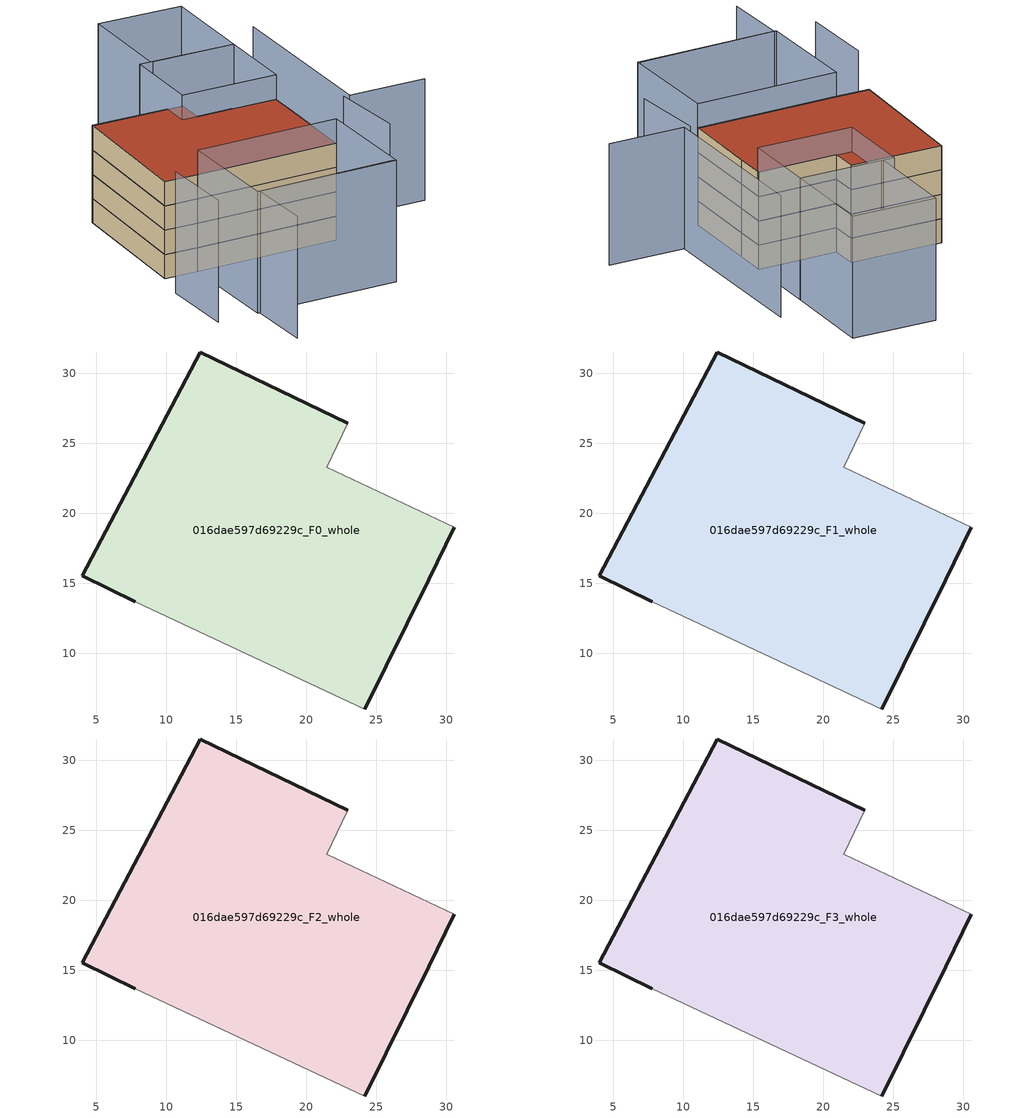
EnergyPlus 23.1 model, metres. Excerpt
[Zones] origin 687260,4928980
016dae597d69229c_F0_whole
 floor ground (EU_floor_Construction): 24.17,6.01 28.73,15.25 30.58,18.99 21.45,23.28 22.94,26.41 12.41,31.51 3.98,15.54 7.78,13.66 z0
 wall outside (EU_wall_Construction): 7.78,13.66 3.98,15.54 12.41,31.51 22.94,26.41 / 30.58,18.99 28.73,15.25 24.17,6.01 z0:3
 wall adiabatic (EU_wall_Construction): 24.17,6.01 7.78,13.66 / 22.94,26.41 21.45,23.28 30.58,18.99 z0:3
016dae597d69229c_F1_whole
 floor to 016dae597d69229c_F0_whole (EU_floor_Construction): 24.17,6.01 28.73,15.25 30.58,18.99 21.45,23.28 22.94,26.41 12.41,31.51 3.98,15.54 7.78,13.66 z3
 wall outside (EU_wall_Construction): 7.78,13.66 3.98,15.54 12.41,31.51 22.94,26.41 / 30.58,18.99 28.73,15.25 24.17,6.01 z3:6
 wall adiabatic (EU_wall_Construction): 24.17,6.01 7.78,13.66 / 22.94,26.41 21.45,23.28 30.58,18.99 z3:6
016dae597d69229c_F2_whole
 floor to 016dae597d69229c_F1_whole (EU_floor_Construction): 24.17,6.01 28.73,15.25 30.58,18.99 21.45,23.28 22.94,26.41 12.41,31.51 3.98,15.54 7.78,13.66 z6
 wall outside (EU_wall_Construction): 7.78,13.66 3.98,15.54 12.41,31.51 22.94,26.41 / 30.58,18.99 28.73,15.25 24.17,6.01 z6:9
 wall adiabatic (EU_wall_Construction): 24.17,6.01 7.78,13.66 / 22.94,26.41 21.45,23.28 30.58,18.99 z6:9
016dae597d69229c_F3_whole
 floor to 016dae597d69229c_F2_whole (EU_floor_Construction): 24.17,6.01 28.73,15.25 30.58,18.99 21.45,23.28 22.94,26.41 12.41,31.51 3.98,15.54 7.78,13.66 z9
 wall outside (EU_wall_Construction): 7.78,13.66 3.98,15.54 12.41,31.51 22.94,26.41 / 30.58,18.99 28.73,15.25 24.17,6.01 z9:12
 wall adiabatic (EU_wall_Construction): 24.17,6.01 7.78,13.66 / 22.94,26.41 21.45,23.28 30.58,18.99 z9:12
 roof outside (EU_roof_Construction): 22.94,26.41 21.45,23.28 30.58,18.99 28.73,15.25 24.17,6.01 7.78,13.66 3.98,15.54 12.41,31.51 z12
shading: -1.2,-6.41 2.29,1.24 / 2.29,1.24 18.22,-6.04 / 26.52,0.24 29.91,9.06 / 1.32,12.21 -2.6,3.51 / 39.27,4.42 30.55,8.62 / 30.55,8.62 40.29,28.85 / 7.78,13.66 24.17,6.01 / 24.17,6.01 18.39,-6.38 / 18.39,-6.38 2,1.27 / 2,1.27 7.78,13.66 / 24.05,33.18 34.94,27.82 / 34.94,27.82 30.51,18.82 / 30.51,18.82 19.62,24.18 / 19.62,24.18 24.05,33.18 / 40.43,38.94 34.93,27.81 / 34.93,27.81 25.34,32.55 / 25.34,32.55 30.84,43.68 / 30.84,43.68 40.43,38.94 z0:15
[Building]
EU S2 Campaign: North Axis=0; Terrain=City; Solar Distribution=FullExterior
[Site:Location]
Bologna: Latitude=44.5; Longitude=11.25; Time Zone=1; Elevation=37
[SizingPeriod:WeatherFileDays]
AnnualSizingPeriod: Begin Month=1; Begin Day of Month=1; End Month=12; End Day of Month=31; Day of Week for Start Day=Monday; Use Weather File Daylight Saving Period=No; Use Weather File Rain and Snow Indicators=No
[MATERIAL]
EU_InternalMass_Material: Roughness=MediumRough; Thickness=0.1; Conductivity=1; Density=1800; Specific Heat=900; Thermal Absorptance=0.9; Solar Absorptance=0.7; Visible Absorptance=0.7
[MATERIAL:NOMASS] Roughness=MediumRough; Thermal Absorptance=0.9; Solar Absorptance=0.7; Visible Absorptance=0.7
Name | Thermal Resistance
EU_wall_NoMass | 0.937881
EU_roof_NoMass | 0.548572
EU_floor_NoMass | 0.71348
[CONSTRUCTION]
EU_wall_Construction: EU_wall_NoMass
EU_roof_Construction: EU_roof_NoMass
EU_floor_Construction: EU_floor_NoMass
EU_InternalMass_Construction: EU_InternalMass_Material
[ZONE] Type=1; Multiplier=1; Ceiling Height=autocalculate; Volume=1086.93; Floor Area=autocalculate; Part of Total Floor Area=Yes
016dae597d69229c_F0_whole; 016dae597d69229c_F1_whole; 016dae597d69229c_F2_whole; 016dae597d69229c_F3_whole
[INTERNALMASS] Construction=EU_InternalMass_Construction; Surface Area=336.194
Name | Zone or ZoneList
016dae597d69229c_F0_whole_EU_InternalMass | 016dae597d69229c_F0_whole
016dae597d69229c_F1_whole_EU_InternalMass | 016dae597d69229c_F1_whole
016dae597d69229c_F2_whole_EU_InternalMass | 016dae597d69229c_F2_whole
016dae597d69229c_F3_whole_EU_InternalMass | 016dae597d69229c_F3_whole
[OTHEREQUIPMENT] Fuel Type=Electricity; Design Level Calculation Method=Watts/Area; Power per Zone Floor Area=1; Fraction Latent=0; Fraction Radiant=0; Fraction Lost=0; Carbon Dioxide Generation Rate=0; EndUse Subcategory=EU_Step8_InternalGains
Name | Zone or ZoneList or Space or SpaceList | Schedule
EU_Step8_InternalGain_016dae597d69229c_F0_whole_f000 | 016dae597d69229c_F0_whole | EU_Step8_GainSchedule_016dae597d69229c_F0_whole_f000
EU_Step8_InternalGain_016dae597d69229c_F1_whole_f000 | 016dae597d69229c_F1_whole | EU_Step8_GainSchedule_016dae597d69229c_F1_whole_f000
EU_Step8_InternalGain_016dae597d69229c_F2_whole_f000 | 016dae597d69229c_F2_whole | EU_Step8_GainSchedule_016dae597d69229c_F2_whole_f000
EU_Step8_InternalGain_016dae597d69229c_F3_whole_f000 | 016dae597d69229c_F3_whole | EU_Step8_GainSchedule_016dae597d69229c_F3_whole_f000
[ZONEVENTILATION:DESIGNFLOWRATE] Schedule=EU_AlwaysOn; Design Flow Rate Calculation Method=AirChanges/Hour; Air Changes per Hour=0.687892; Ventilation Type=Natural; Fan Pressure Rise=0; Fan Total Efficiency=1; Constant Term Coefficient=1; Temperature Term Coefficient=0; Velocity Term Coefficient=0; Velocity Squared Term Coefficient=0; Minimum Indoor Temperature=-100; Maximum Indoor Temperature=100; Delta Temperature=-100; Minimum Outdoor Temperature=-100; Maximum Outdoor Temperature=100; Maximum Wind Speed=40
Name | Zone or ZoneList or Space or SpaceList
EU_ConstantAir_016dae597d69229c_F0_whole | 016dae597d69229c_F0_whole
EU_ConstantAir_016dae597d69229c_F1_whole | 016dae597d69229c_F1_whole
EU_ConstantAir_016dae597d69229c_F2_whole | 016dae597d69229c_F2_whole
EU_ConstantAir_016dae597d69229c_F3_whole | 016dae597d69229c_F3_whole
[HVACTEMPLATE:THERMOSTAT] Constant Heating Setpoint=20; Constant Cooling Setpoint=50
EU_HeatOnly_016dae597d69229c_F0_whole; EU_HeatOnly_016dae597d69229c_F1_whole; EU_HeatOnly_016dae597d69229c_F2_whole; EU_HeatOnly_016dae597d69229c_F3_whole
[HVACTEMPLATE:ZONE:IDEALLOADSAIRSYSTEM] System Availability Schedule=EU_AlwaysOn; Maximum Heating Supply Air Temperature=50; Minimum Cooling Supply Air Temperature=13; Maximum Heating Supply Air Humidity Ratio=0.0156; Minimum Cooling Supply Air Humidity Ratio=0.0077; Heating Limit=NoLimit; Cooling Limit=NoLimit; Heating Availability Schedule=EU_AlwaysOn; Cooling Availability Schedule=EU_CoolingOff; Dehumidification Control Type=ConstantSensibleHeatRatio; Cooling Sensible Heat Ratio=0.7; Dehumidification Setpoint=60; Humidification Control Type=None; Humidification Setpoint=30; Outdoor Air Method=None; Outdoor Air Flow Rate per Person=0.00944; Outdoor Air Flow Rate per Zone Floor Area=0; Outdoor Air Flow Rate per Zone=0; Demand Controlled Ventilation Type=None; Outdoor Air Economizer Type=NoEconomizer; Heat Recovery Type=None; Sensible Heat Recovery Effectiveness=0.7; Latent Heat Recovery Effectiveness=0.65
Name | Template Thermostat
016dae597d69229c_F0_whole | EU_HeatOnly_016dae597d69229c_F0_whole
016dae597d69229c_F1_whole | EU_HeatOnly_016dae597d69229c_F1_whole
016dae597d69229c_F2_whole | EU_HeatOnly_016dae597d69229c_F2_whole
016dae597d69229c_F3_whole | EU_HeatOnly_016dae597d69229c_F3_whole
[SIZING:ZONE] Zone Cooling Design Supply Air Temperature Input Method=SupplyAirTemperature; Zone Cooling Design Supply Air Temperature=13; Zone Heating Design Supply Air Temperature Input Method=SupplyAirTemperature; Zone Heating Design Supply Air Temperature=50; Zone Cooling Design Supply Air Humidity Ratio=0.008; Zone Heating Design Supply Air Humidity Ratio=0.008; Cooling Design Air Flow Method=DesignDay; Cooling Design Air Flow Rate=0; Cooling Minimum Air Flow per Zone Floor Area=0.000762; Cooling Minimum Air Flow=0; Cooling Minimum Air Flow Fraction=0.2; Heating Design Air Flow Method=DesignDay; Heating Design Air Flow Rate=0; Heating Maximum Air Flow per Zone Floor Area=0.002032; Heating Maximum Air Flow=0.141576; Heating Maximum Air Flow Fraction=0.3; Account for Dedicated Outdoor Air System=No; Dedicated Outdoor Air System Control Strategy=NeutralSupplyAir; Dedicated Outdoor Air Low Setpoint Temperature for Design=autosize; Dedicated Outdoor Air High Setpoint Temperature for Design=autosize; Zone Load Sizing Method=Sensible Load Only No Latent Load; Zone Latent Cooling Design Supply Air Humidity Ratio Input Method=HumidityRatioDifference; Zone Cooling Design Supply Air Humidity Ratio Difference=0.005; Zone Latent Heating Design Supply Air Humidity Ratio Input Method=HumidityRatioDifference; Zone Humidification Design Supply Air Humidity Ratio Difference=0.005
016dae597d69229c_F0_whole; 016dae597d69229c_F1_whole; 016dae597d69229c_F2_whole; 016dae597d69229c_F3_whole
[SCHEDULE:CONSTANT]
Name | Hourly Value
EU_AlwaysOn | 1
EU_CoolingOff | 0
[SCHEDULE:FILE] Column Number=1; Rows to Skip at Top=0; Number of Hours of Data=8760; Column Separator=Comma; Interpolate to Timestep=No; Minutes per Item=60; Adjust Schedule for Daylight Savings=Yes
Name | File
EU_Step8_GainSchedule_016dae597d69229c_F0_whole_f000 | ../../schedules/016dae597d69229c/016dae597d69229c_F0_whole_f000_gain.csv
EU_Step8_GainSchedule_016dae597d69229c_F1_whole_f000 | ../../schedules/016dae597d69229c/016dae597d69229c_F1_whole_f000_gain.csv
EU_Step8_GainSchedule_016dae597d69229c_F2_whole_f000 | ../../schedules/016dae597d69229c/016dae597d69229c_F2_whole_f000_gain.csv
EU_Step8_GainSchedule_016dae597d69229c_F3_whole_f000 | ../../schedules/016dae597d69229c/016dae597d69229c_F3_whole_f000_gain.csv
